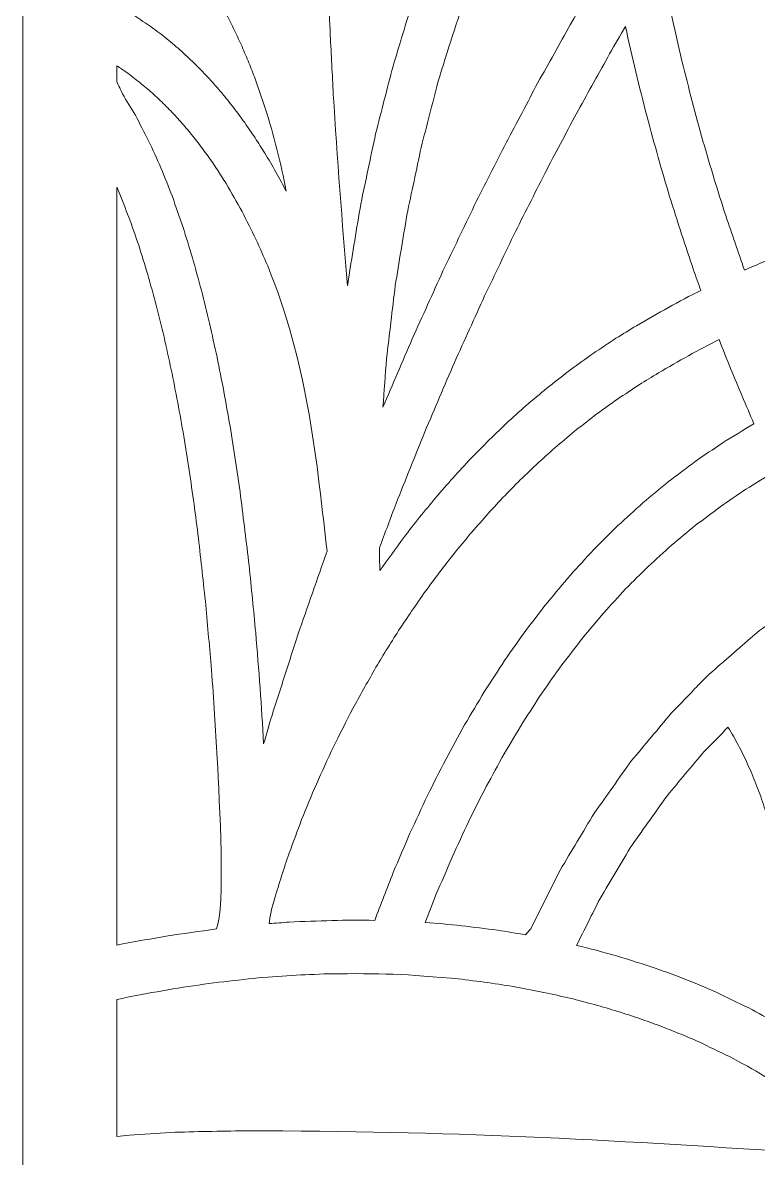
# Model space of a CAD drawing. Header units: centimetres. Extents: x -27.5 to -16.1, y -5.3 to 9.5.
# Drawn here: x -21.562 to -19.878, y -1.925 to 0.676 of the extents above; entities that cross this region are included whole.
import ezdxf

# ---------------------------------------------------------------- set-up
doc = ezdxf.new("R2010")
doc.units = ezdxf.units.CM
doc.header["$MEASUREMENT"] = 0
doc.layers.add('layer 1', color=7, linetype='Continuous')

msp = doc.modelspace()

# ---------------------------------------------------------------- linework, layer by layer
at = {"layer": 'layer 1', "color": 7, "lineweight": 9}
for points, knots in [([(-16.11632, -5.25446), (-17.93148, -5.25446), (-19.74665, -5.25446), (-21.56181, -5.25446), (-21.56181, -5.25446), (-21.56181, -0.3363), (-21.56181, 4.58185), (-21.56181, 9.5), (-21.56181, 9.5), (-19.74665, 9.5), (-17.93148, 9.5), (-16.11632, 9.5), (-16.11632, 9.5), (-16.11632, 4.58185), (-16.11632, -0.3363), (-16.11632, -5.25446)], [0, 0, 0, 0, 0.2, 0.2, 0.2, 0.2, 0.4, 0.4, 0.4, 0.4, 0.6, 0.6, 0.6, 0.6, 1, 1, 1, 1]), ([(-20.27557, 1.33829), (-20.28159, 1.32799), (-20.28762, 1.3177), (-20.29364, 1.30741), (-20.29364, 1.30741), (-20.31389, 1.26974), (-20.33414, 1.23207), (-20.3544, 1.1944), (-20.3544, 1.1944), (-20.37385, 1.15475), (-20.3933, 1.1151), (-20.41275, 1.07545), (-20.41275, 1.07545), (-20.43123, 1.03381), (-20.4497, 0.99216), (-20.46817, 0.95052), (-20.46817, 0.95052), (-20.52409, 0.8096), (-20.56623, 0.68874), (-20.61149, 0.53969), (-20.61149, 0.53969), (-20.62427, 0.49), (-20.63705, 0.44032), (-20.64983, 0.39064), (-20.64983, 0.39064), (-20.66075, 0.33892), (-20.67166, 0.2872), (-20.68258, 0.23549), (-20.68258, 0.23549), (-20.69145, 0.18172), (-20.70032, 0.12796), (-20.70919, 0.07419), (-20.70919, 0.07419), (-20.71584, 0.01837), (-20.72248, -0.03746), (-20.72913, -0.09328), (-20.72913, -0.09328), (-20.73185, -0.1304), (-20.73457, -0.16752), (-20.73729, -0.20464), (-20.73729, -0.20464), (-20.71497, -0.15235), (-20.69264, -0.10006), (-20.67031, -0.04777), (-20.67031, -0.04777), (-20.64684, 0.00404), (-20.62336, 0.05585), (-20.59989, 0.10767), (-20.59989, 0.10767), (-20.57599, 0.15756), (-20.55209, 0.20744), (-20.5282, 0.25733), (-20.5282, 0.25733), (-20.504, 0.30528), (-20.47979, 0.35323), (-20.45559, 0.40118), (-20.45559, 0.40118), (-20.43121, 0.44717), (-20.40682, 0.49316), (-20.38243, 0.53915), (-20.38243, 0.53915), (-20.35798, 0.58317), (-20.33352, 0.62719), (-20.30906, 0.67121), (-20.30906, 0.67121), (-20.28466, 0.71324), (-20.26025, 0.75527), (-20.23584, 0.79731), (-20.23584, 0.79731), (-20.22867, 0.80913), (-20.22151, 0.82096), (-20.21435, 0.83279), (-20.21435, 0.83279), (-20.21625, 0.84324), (-20.21816, 0.85368), (-20.22006, 0.86413), (-20.22006, 0.86413), (-20.22578, 0.90025), (-20.23151, 0.93637), (-20.23723, 0.97249), (-20.23723, 0.97249), (-20.24219, 1.00955), (-20.24715, 1.0466), (-20.25212, 1.08366), (-20.25212, 1.08366), (-20.25625, 1.12162), (-20.26038, 1.15958), (-20.26451, 1.19755), (-20.26451, 1.19755), (-20.2682, 1.24446), (-20.27189, 1.29137), (-20.27557, 1.33829)], [0, 0, 0, 0, 0.0416667, 0.0416667, 0.0416667, 0.0416667, 0.0833333, 0.0833333, 0.0833333, 0.0833333, 0.125, 0.125, 0.125, 0.125, 0.1666667, 0.1666667, 0.1666667, 0.1666667, 0.2083333, 0.2083333, 0.2083333, 0.2083333, 0.25, 0.25, 0.25, 0.25, 0.2916667, 0.2916667, 0.2916667, 0.2916667, 0.3333333, 0.3333333, 0.3333333, 0.3333333, 0.375, 0.375, 0.375, 0.375, 0.4166667, 0.4166667, 0.4166667, 0.4166667, 0.4583333, 0.4583333, 0.4583333, 0.4583333, 0.5, 0.5, 0.5, 0.5, 0.5416667, 0.5416667, 0.5416667, 0.5416667, 0.5833333, 0.5833333, 0.5833333, 0.5833333, 0.625, 0.625, 0.625, 0.625, 0.6666667, 0.6666667, 0.6666667, 0.6666667, 0.7083333, 0.7083333, 0.7083333, 0.7083333, 0.75, 0.75, 0.75, 0.75, 0.7916667, 0.7916667, 0.7916667, 0.7916667, 0.8333333, 0.8333333, 0.8333333, 0.8333333, 0.875, 0.875, 0.875, 0.875, 0.9166667, 0.9166667, 0.9166667, 0.9166667, 1, 1, 1, 1]), ([(-19.83467, 1.211), (-19.927, 1.07978), (-20.01564, 0.94494), (-20.09945, 0.80656), (-20.09945, 0.80656), (-20.08611, 0.73343), (-20.06948, 0.66116), (-20.05295, 0.58889), (-20.05295, 0.58889), (-20.04512, 0.55773), (-20.0373, 0.52657), (-20.02948, 0.49542), (-20.02948, 0.49542), (-20.02126, 0.46532), (-20.01304, 0.43521), (-20.00483, 0.40511), (-20.00483, 0.40511), (-19.99628, 0.37609), (-19.98774, 0.34707), (-19.9792, 0.31806), (-19.9792, 0.31806), (-19.9704, 0.29015), (-19.9616, 0.26225), (-19.9528, 0.23435), (-19.9528, 0.23435), (-19.93853, 0.19275), (-19.92426, 0.15116), (-19.90999, 0.10956), (-19.90999, 0.10956), (-19.89453, 0.11616), (-19.87907, 0.12277), (-19.86362, 0.12937), (-19.86362, 0.12937), (-19.84668, 0.13614), (-19.82974, 0.14291), (-19.8128, 0.14967), (-19.8128, 0.14967), (-19.79571, 0.15603), (-19.77863, 0.1624), (-19.76155, 0.16876), (-19.76155, 0.16876), (-19.74433, 0.17471), (-19.72712, 0.18067), (-19.70991, 0.18662), (-19.70991, 0.18662), (-19.69258, 0.19217), (-19.67525, 0.19772), (-19.65792, 0.20327), (-19.65792, 0.20327), (-19.64049, 0.20841), (-19.62306, 0.21355), (-19.60563, 0.21869), (-19.60563, 0.21869), (-19.57332, 0.22705), (-19.54101, 0.23541), (-19.50871, 0.24377), (-19.50871, 0.24377), (-19.5597, 0.35158), (-19.6031, 0.46357), (-19.64537, 0.57602), (-19.64537, 0.57602), (-19.70216, 0.73622), (-19.71894, 0.79206), (-19.74932, 0.89016), (-19.74932, 0.89016), (-19.76104, 0.93108), (-19.77275, 0.972), (-19.78446, 1.01292), (-19.78446, 1.01292), (-19.79592, 1.05667), (-19.80738, 1.10041), (-19.81884, 1.14415), (-19.81884, 1.14415), (-19.82412, 1.16643), (-19.8294, 1.18872), (-19.83467, 1.211)], [0, 0, 0, 0, 0.05, 0.05, 0.05, 0.05, 0.1, 0.1, 0.1, 0.1, 0.15, 0.15, 0.15, 0.15, 0.2, 0.2, 0.2, 0.2, 0.25, 0.25, 0.25, 0.25, 0.3, 0.3, 0.3, 0.3, 0.35, 0.35, 0.35, 0.35, 0.4, 0.4, 0.4, 0.4, 0.45, 0.45, 0.45, 0.45, 0.5, 0.5, 0.5, 0.5, 0.55, 0.55, 0.55, 0.55, 0.6, 0.6, 0.6, 0.6, 0.65, 0.65, 0.65, 0.65, 0.7, 0.7, 0.7, 0.7, 0.75, 0.75, 0.75, 0.75, 0.8, 0.8, 0.8, 0.8, 0.85, 0.85, 0.85, 0.85, 0.9, 0.9, 0.9, 0.9, 1, 1, 1, 1]), ([(-21.34615, 0.71572), (-21.3458, 0.71555), (-21.34545, 0.71537), (-21.3451, 0.7152), (-21.3451, 0.7152), (-21.33187, 0.70747), (-21.31865, 0.69974), (-21.30542, 0.69201), (-21.30542, 0.69201), (-21.29283, 0.68357), (-21.28024, 0.67513), (-21.26764, 0.66668), (-21.26764, 0.66668), (-21.25568, 0.6576), (-21.24371, 0.64852), (-21.23175, 0.63943), (-21.23175, 0.63943), (-21.2204, 0.62978), (-21.20905, 0.62013), (-21.1977, 0.61048), (-21.1977, 0.61048), (-21.18695, 0.60033), (-21.17621, 0.59018), (-21.16546, 0.58003), (-21.16546, 0.58003), (-21.15531, 0.56945), (-21.14515, 0.55887), (-21.13499, 0.54829), (-21.13499, 0.54829), (-21.12541, 0.53735), (-21.11583, 0.52641), (-21.10625, 0.51547), (-21.10625, 0.51547), (-21.09723, 0.50424), (-21.08821, 0.49301), (-21.07919, 0.48178), (-21.07919, 0.48178), (-21.07071, 0.47033), (-21.06224, 0.45887), (-21.05376, 0.44741), (-21.05376, 0.44741), (-21.04581, 0.43579), (-21.03786, 0.42417), (-21.02991, 0.41256), (-21.02991, 0.41256), (-21.02248, 0.40084), (-21.01504, 0.38912), (-21.0076, 0.37741), (-21.0076, 0.37741), (-20.99063, 0.34866), (-20.97409, 0.31996), (-20.9587, 0.29008), (-20.9587, 0.29008), (-20.97041, 0.355), (-20.98739, 0.41809), (-21.00657, 0.4806), (-21.00657, 0.4806), (-21.01488, 0.50447), (-21.02319, 0.52833), (-21.0315, 0.5522), (-21.0315, 0.5522), (-21.03633, 0.56444), (-21.04115, 0.57669), (-21.04598, 0.58894), (-21.04598, 0.58894), (-21.05128, 0.60131), (-21.05659, 0.61368), (-21.06189, 0.62606), (-21.06189, 0.62606), (-21.06769, 0.63849), (-21.07349, 0.65093), (-21.07928, 0.66336), (-21.07928, 0.66336), (-21.0856, 0.6758), (-21.09191, 0.68824), (-21.09822, 0.70068), (-21.09822, 0.70068), (-21.10507, 0.71306), (-21.11192, 0.72544), (-21.11877, 0.73781), (-21.11877, 0.73781), (-21.12617, 0.75007), (-21.13357, 0.76233), (-21.14097, 0.77459), (-21.14097, 0.77459), (-21.14895, 0.78667), (-21.15692, 0.79875), (-21.1649, 0.81083), (-21.1649, 0.81083), (-21.17347, 0.82268), (-21.18204, 0.83452), (-21.19061, 0.84637), (-21.19061, 0.84637), (-21.1998, 0.85792), (-21.20899, 0.86947), (-21.21817, 0.88102), (-21.21817, 0.88102), (-21.228, 0.89222), (-21.23782, 0.90342), (-21.24764, 0.91463), (-21.24764, 0.91463), (-21.25813, 0.92542), (-21.26861, 0.93622), (-21.27909, 0.94702), (-21.27909, 0.94702), (-21.29026, 0.95735), (-21.30143, 0.96769), (-21.31259, 0.97803), (-21.31259, 0.97803), (-21.32378, 0.98728), (-21.33496, 0.99654), (-21.34615, 1.00579), (-21.34615, 1.00579), (-21.34615, 0.9091), (-21.34615, 0.81241), (-21.34615, 0.71572)], [0, 0, 0, 0, 0.0333333, 0.0333333, 0.0333333, 0.0333333, 0.0666667, 0.0666667, 0.0666667, 0.0666667, 0.1, 0.1, 0.1, 0.1, 0.1333333, 0.1333333, 0.1333333, 0.1333333, 0.1666667, 0.1666667, 0.1666667, 0.1666667, 0.2, 0.2, 0.2, 0.2, 0.2333333, 0.2333333, 0.2333333, 0.2333333, 0.2666667, 0.2666667, 0.2666667, 0.2666667, 0.3, 0.3, 0.3, 0.3, 0.3333333, 0.3333333, 0.3333333, 0.3333333, 0.3666667, 0.3666667, 0.3666667, 0.3666667, 0.4, 0.4, 0.4, 0.4, 0.4333333, 0.4333333, 0.4333333, 0.4333333, 0.4666667, 0.4666667, 0.4666667, 0.4666667, 0.5, 0.5, 0.5, 0.5, 0.5333333, 0.5333333, 0.5333333, 0.5333333, 0.5666667, 0.5666667, 0.5666667, 0.5666667, 0.6, 0.6, 0.6, 0.6, 0.6333333, 0.6333333, 0.6333333, 0.6333333, 0.6666667, 0.6666667, 0.6666667, 0.6666667, 0.7, 0.7, 0.7, 0.7, 0.7333333, 0.7333333, 0.7333333, 0.7333333, 0.7666667, 0.7666667, 0.7666667, 0.7666667, 0.8, 0.8, 0.8, 0.8, 0.8333333, 0.8333333, 0.8333333, 0.8333333, 0.8666667, 0.8666667, 0.8666667, 0.8666667, 0.9, 0.9, 0.9, 0.9, 0.9333333, 0.9333333, 0.9333333, 0.9333333, 1, 1, 1, 1]), ([(-20.81812, 0.07315), (-20.81731, 0.07996), (-20.8165, 0.08678), (-20.81569, 0.0936), (-20.81569, 0.0936), (-20.80649, 0.14938), (-20.79728, 0.20516), (-20.78808, 0.26094), (-20.78808, 0.26094), (-20.77675, 0.31462), (-20.76542, 0.36829), (-20.75409, 0.42197), (-20.75409, 0.42197), (-20.74082, 0.47354), (-20.72756, 0.52511), (-20.71429, 0.57669), (-20.71429, 0.57669), (-20.69927, 0.62616), (-20.68425, 0.67563), (-20.66922, 0.7251), (-20.66922, 0.7251), (-20.6651, 0.73687), (-20.66098, 0.74864), (-20.65686, 0.76042), (-20.65686, 0.76042), (-20.65958, 0.76423), (-20.6623, 0.76804), (-20.66502, 0.77186), (-20.66502, 0.77186), (-20.72453, 0.85287), (-20.79141, 0.92716), (-20.86377, 0.99339), (-20.86377, 0.99339), (-20.86474, 0.94183), (-20.86457, 0.89045), (-20.86402, 0.83887), (-20.86402, 0.83887), (-20.8626, 0.77507), (-20.86052, 0.71143), (-20.85791, 0.64767), (-20.85791, 0.64767), (-20.85556, 0.60267), (-20.85322, 0.55768), (-20.85088, 0.51269), (-20.85088, 0.51269), (-20.84185, 0.36596), (-20.83097, 0.21951), (-20.81812, 0.07315)], [0, 0, 0, 0, 0.0769231, 0.0769231, 0.0769231, 0.0769231, 0.1538462, 0.1538462, 0.1538462, 0.1538462, 0.2307692, 0.2307692, 0.2307692, 0.2307692, 0.3076923, 0.3076923, 0.3076923, 0.3076923, 0.3846154, 0.3846154, 0.3846154, 0.3846154, 0.4615385, 0.4615385, 0.4615385, 0.4615385, 0.5384615, 0.5384615, 0.5384615, 0.5384615, 0.6153846, 0.6153846, 0.6153846, 0.6153846, 0.6923077, 0.6923077, 0.6923077, 0.6923077, 0.7692308, 0.7692308, 0.7692308, 0.7692308, 0.8461538, 0.8461538, 0.8461538, 0.8461538, 1, 1, 1, 1]), ([(-20.74541, -0.52697), (-20.7451, -0.54424), (-20.74479, -0.56152), (-20.74448, -0.57879), (-20.74448, -0.57879), (-20.72621, -0.55352), (-20.70793, -0.52825), (-20.68965, -0.50298), (-20.68965, -0.50298), (-20.67766, -0.48758), (-20.66566, -0.47217), (-20.65366, -0.45676), (-20.65366, -0.45676), (-20.64114, -0.44155), (-20.62861, -0.42633), (-20.61609, -0.41111), (-20.61609, -0.41111), (-20.60303, -0.39612), (-20.58997, -0.38114), (-20.57691, -0.36615), (-20.57691, -0.36615), (-20.56331, -0.35144), (-20.54971, -0.33672), (-20.53612, -0.32201), (-20.53612, -0.32201), (-20.52197, -0.30761), (-20.50783, -0.29321), (-20.49368, -0.27881), (-20.49368, -0.27881), (-20.47899, -0.26476), (-20.46429, -0.25072), (-20.44959, -0.23667), (-20.44959, -0.23667), (-20.43434, -0.22303), (-20.41909, -0.20939), (-20.40383, -0.19574), (-20.40383, -0.19574), (-20.38801, -0.18254), (-20.3722, -0.16934), (-20.35638, -0.15614), (-20.35638, -0.15614), (-20.34, -0.14342), (-20.32361, -0.13071), (-20.30722, -0.11799), (-20.30722, -0.11799), (-20.29026, -0.1058), (-20.27331, -0.09361), (-20.25635, -0.08142), (-20.25635, -0.08142), (-20.23886, -0.06984), (-20.22137, -0.05826), (-20.20389, -0.04668), (-20.20389, -0.04668), (-20.1883, -0.03706), (-20.17271, -0.02745), (-20.15713, -0.01784), (-20.15713, -0.01784), (-20.1086, 0.0104), (-20.0598, 0.0385), (-20.00964, 0.06287), (-20.00964, 0.06287), (-20.01517, 0.07841), (-20.0207, 0.09395), (-20.02624, 0.10949), (-20.02624, 0.10949), (-20.03548, 0.13701), (-20.04472, 0.16453), (-20.05397, 0.19205), (-20.05397, 0.19205), (-20.06302, 0.22075), (-20.07207, 0.24945), (-20.08112, 0.27816), (-20.08112, 0.27816), (-20.08991, 0.30801), (-20.0987, 0.33786), (-20.10749, 0.36772), (-20.10749, 0.36772), (-20.11595, 0.39869), (-20.1244, 0.42967), (-20.13286, 0.46064), (-20.13286, 0.46064), (-20.1501, 0.5293), (-20.16777, 0.59806), (-20.18208, 0.66759), (-20.18208, 0.66759), (-20.19418, 0.64675), (-20.20629, 0.62591), (-20.21839, 0.60507), (-20.21839, 0.60507), (-20.24245, 0.56175), (-20.26652, 0.51844), (-20.29058, 0.47513), (-20.29058, 0.47513), (-20.31458, 0.42987), (-20.33857, 0.38462), (-20.36257, 0.33937), (-20.36257, 0.33937), (-20.38638, 0.2922), (-20.41019, 0.24502), (-20.434, 0.19785), (-20.434, 0.19785), (-20.45751, 0.14877), (-20.48102, 0.09969), (-20.50452, 0.05061), (-20.50452, 0.05061), (-20.52762, -0.00036), (-20.55071, -0.05132), (-20.5738, -0.10229), (-20.5738, -0.10229), (-20.59636, -0.15513), (-20.61892, -0.20797), (-20.64148, -0.26081), (-20.64148, -0.26081), (-20.66339, -0.3155), (-20.68531, -0.37019), (-20.70722, -0.42489), (-20.70722, -0.42489), (-20.71995, -0.45891), (-20.73268, -0.49294), (-20.74541, -0.52697)], [0, 0, 0, 0, 0.0322581, 0.0322581, 0.0322581, 0.0322581, 0.0645161, 0.0645161, 0.0645161, 0.0645161, 0.0967742, 0.0967742, 0.0967742, 0.0967742, 0.1290323, 0.1290323, 0.1290323, 0.1290323, 0.1612903, 0.1612903, 0.1612903, 0.1612903, 0.1935484, 0.1935484, 0.1935484, 0.1935484, 0.2258065, 0.2258065, 0.2258065, 0.2258065, 0.2580645, 0.2580645, 0.2580645, 0.2580645, 0.2903226, 0.2903226, 0.2903226, 0.2903226, 0.3225806, 0.3225806, 0.3225806, 0.3225806, 0.3548387, 0.3548387, 0.3548387, 0.3548387, 0.3870968, 0.3870968, 0.3870968, 0.3870968, 0.4193548, 0.4193548, 0.4193548, 0.4193548, 0.4516129, 0.4516129, 0.4516129, 0.4516129, 0.483871, 0.483871, 0.483871, 0.483871, 0.516129, 0.516129, 0.516129, 0.516129, 0.5483871, 0.5483871, 0.5483871, 0.5483871, 0.5806452, 0.5806452, 0.5806452, 0.5806452, 0.6129032, 0.6129032, 0.6129032, 0.6129032, 0.6451613, 0.6451613, 0.6451613, 0.6451613, 0.6774194, 0.6774194, 0.6774194, 0.6774194, 0.7096774, 0.7096774, 0.7096774, 0.7096774, 0.7419355, 0.7419355, 0.7419355, 0.7419355, 0.7741935, 0.7741935, 0.7741935, 0.7741935, 0.8064516, 0.8064516, 0.8064516, 0.8064516, 0.8387097, 0.8387097, 0.8387097, 0.8387097, 0.8709677, 0.8709677, 0.8709677, 0.8709677, 0.9032258, 0.9032258, 0.9032258, 0.9032258, 0.9354839, 0.9354839, 0.9354839, 0.9354839, 1, 1, 1, 1]), ([(-21.34615, 0.54127), (-21.34199, 0.53184), (-21.33783, 0.52241), (-21.33366, 0.51298), (-21.33366, 0.51298), (-21.3238, 0.49679), (-21.31393, 0.48061), (-21.30407, 0.46443), (-21.30407, 0.46443), (-21.2939, 0.44496), (-21.28373, 0.42549), (-21.27357, 0.40602), (-21.27357, 0.40602), (-21.26417, 0.38527), (-21.25477, 0.36451), (-21.24537, 0.34376), (-21.24537, 0.34376), (-21.23669, 0.32184), (-21.22801, 0.29993), (-21.21933, 0.27801), (-21.21933, 0.27801), (-21.21132, 0.25506), (-21.20331, 0.23211), (-21.1953, 0.20916), (-21.1953, 0.20916), (-21.18792, 0.1853), (-21.18053, 0.16144), (-21.17315, 0.13758), (-21.17315, 0.13758), (-21.16636, 0.11293), (-21.15958, 0.08828), (-21.15279, 0.06363), (-21.15279, 0.06363), (-21.14656, 0.03832), (-21.14033, 0.01301), (-21.13411, -0.0123), (-21.13411, -0.0123), (-21.12841, -0.03814), (-21.12272, -0.06399), (-21.11702, -0.08983), (-21.11702, -0.08983), (-21.11183, -0.11608), (-21.10664, -0.14232), (-21.10145, -0.16857), (-21.10145, -0.16857), (-21.09673, -0.19509), (-21.09202, -0.22162), (-21.08731, -0.24814), (-21.08731, -0.24814), (-21.08305, -0.27481), (-21.07879, -0.30148), (-21.07453, -0.32814), (-21.07453, -0.32814), (-21.07069, -0.35482), (-21.06686, -0.38151), (-21.06303, -0.40819), (-21.06303, -0.40819), (-21.05655, -0.46106), (-21.05008, -0.51393), (-21.0436, -0.5668), (-21.0436, -0.5668), (-21.03856, -0.61813), (-21.03351, -0.66945), (-21.02847, -0.72078), (-21.02847, -0.72078), (-21.02146, -0.80565), (-21.01519, -0.89043), (-21.0104, -0.9755), (-21.0104, -0.9755), (-21.00398, -0.95363), (-20.99757, -0.93177), (-20.99116, -0.9099), (-20.99116, -0.9099), (-20.97155, -0.8487), (-20.95195, -0.78751), (-20.93234, -0.72631), (-20.93234, -0.72631), (-20.90996, -0.66225), (-20.88758, -0.59819), (-20.8652, -0.53412), (-20.8652, -0.53412), (-20.89342, -0.29096), (-20.91054, -0.10668), (-21.00106, 0.11897), (-21.00106, 0.11897), (-21.01006, 0.13944), (-21.01906, 0.15991), (-21.02807, 0.18039), (-21.02807, 0.18039), (-21.03862, 0.20153), (-21.04917, 0.22267), (-21.05972, 0.24381), (-21.05972, 0.24381), (-21.07188, 0.26511), (-21.08404, 0.28642), (-21.0962, 0.30773), (-21.0962, 0.30773), (-21.10291, 0.3183), (-21.10962, 0.32886), (-21.11632, 0.33943), (-21.11632, 0.33943), (-21.12345, 0.34985), (-21.13059, 0.36027), (-21.13772, 0.3707), (-21.13772, 0.3707), (-21.14528, 0.38092), (-21.15285, 0.39115), (-21.16041, 0.40137), (-21.16041, 0.40137), (-21.16842, 0.41134), (-21.17642, 0.42131), (-21.18443, 0.43127), (-21.18443, 0.43127), (-21.19288, 0.44092), (-21.20133, 0.45057), (-21.20979, 0.46023), (-21.20979, 0.46023), (-21.2187, 0.4695), (-21.2276, 0.47878), (-21.23651, 0.48806), (-21.23651, 0.48806), (-21.24589, 0.49692), (-21.25526, 0.50577), (-21.26463, 0.51462), (-21.26463, 0.51462), (-21.27447, 0.52299), (-21.28432, 0.53137), (-21.29416, 0.53974), (-21.29416, 0.53974), (-21.30449, 0.54758), (-21.31482, 0.55542), (-21.32515, 0.56327), (-21.32515, 0.56327), (-21.33215, 0.56796), (-21.33915, 0.57265), (-21.34615, 0.57734), (-21.34615, 0.57734), (-21.34615, 0.56532), (-21.34615, 0.5533), (-21.34615, 0.54127)], [0, 0, 0, 0, 0.0277778, 0.0277778, 0.0277778, 0.0277778, 0.0555556, 0.0555556, 0.0555556, 0.0555556, 0.0833333, 0.0833333, 0.0833333, 0.0833333, 0.1111111, 0.1111111, 0.1111111, 0.1111111, 0.1388889, 0.1388889, 0.1388889, 0.1388889, 0.1666667, 0.1666667, 0.1666667, 0.1666667, 0.1944444, 0.1944444, 0.1944444, 0.1944444, 0.2222222, 0.2222222, 0.2222222, 0.2222222, 0.25, 0.25, 0.25, 0.25, 0.2777778, 0.2777778, 0.2777778, 0.2777778, 0.3055556, 0.3055556, 0.3055556, 0.3055556, 0.3333333, 0.3333333, 0.3333333, 0.3333333, 0.3611111, 0.3611111, 0.3611111, 0.3611111, 0.3888889, 0.3888889, 0.3888889, 0.3888889, 0.4166667, 0.4166667, 0.4166667, 0.4166667, 0.4444444, 0.4444444, 0.4444444, 0.4444444, 0.4722222, 0.4722222, 0.4722222, 0.4722222, 0.5, 0.5, 0.5, 0.5, 0.5277778, 0.5277778, 0.5277778, 0.5277778, 0.5555556, 0.5555556, 0.5555556, 0.5555556, 0.5833333, 0.5833333, 0.5833333, 0.5833333, 0.6111111, 0.6111111, 0.6111111, 0.6111111, 0.6388889, 0.6388889, 0.6388889, 0.6388889, 0.6666667, 0.6666667, 0.6666667, 0.6666667, 0.6944444, 0.6944444, 0.6944444, 0.6944444, 0.7222222, 0.7222222, 0.7222222, 0.7222222, 0.75, 0.75, 0.75, 0.75, 0.7777778, 0.7777778, 0.7777778, 0.7777778, 0.8055556, 0.8055556, 0.8055556, 0.8055556, 0.8333333, 0.8333333, 0.8333333, 0.8333333, 0.8611111, 0.8611111, 0.8611111, 0.8611111, 0.8888889, 0.8888889, 0.8888889, 0.8888889, 0.9166667, 0.9166667, 0.9166667, 0.9166667, 0.9444444, 0.9444444, 0.9444444, 0.9444444, 1, 1, 1, 1]), ([(-21.34615, -1.43694), (-21.34175, -1.43598), (-21.33736, -1.43503), (-21.33296, -1.43407), (-21.33296, -1.43407), (-21.2997, -1.42801), (-21.26644, -1.42194), (-21.23318, -1.41588), (-21.23318, -1.41588), (-21.19495, -1.41045), (-21.15671, -1.40502), (-21.11848, -1.39959), (-21.11848, -1.39959), (-21.09758, -1.35222), (-21.11169, -1.10856), (-21.11654, -1.00927), (-21.11654, -1.00927), (-21.12037, -0.94135), (-21.12479, -0.87359), (-21.12975, -0.80577), (-21.12975, -0.80577), (-21.13407, -0.75654), (-21.13839, -0.70731), (-21.1427, -0.65809), (-21.1427, -0.65809), (-21.14832, -0.60695), (-21.15394, -0.5558), (-21.15955, -0.50466), (-21.15955, -0.50466), (-21.1629, -0.47872), (-21.16625, -0.45278), (-21.1696, -0.42684), (-21.1696, -0.42684), (-21.17333, -0.40084), (-21.17707, -0.37484), (-21.1808, -0.34885), (-21.1808, -0.34885), (-21.18494, -0.32293), (-21.18908, -0.29701), (-21.19323, -0.27109), (-21.19323, -0.27109), (-21.19779, -0.24539), (-21.20236, -0.21969), (-21.20693, -0.19399), (-21.20693, -0.19399), (-21.21194, -0.16866), (-21.21695, -0.14333), (-21.22196, -0.11799), (-21.22196, -0.11799), (-21.22743, -0.09317), (-21.2329, -0.06834), (-21.23837, -0.04351), (-21.23837, -0.04351), (-21.24432, -0.01934), (-21.25027, 0.00484), (-21.25621, 0.02901), (-21.25621, 0.02901), (-21.26265, 0.05239), (-21.26909, 0.07577), (-21.27553, 0.09915), (-21.27553, 0.09915), (-21.28247, 0.12159), (-21.28941, 0.14402), (-21.29635, 0.16646), (-21.29635, 0.16646), (-21.3038, 0.18781), (-21.31125, 0.20915), (-21.31871, 0.2305), (-21.31871, 0.2305), (-21.32667, 0.2506), (-21.33463, 0.27071), (-21.3426, 0.29081), (-21.3426, 0.29081), (-21.34378, 0.29343), (-21.34497, 0.29604), (-21.34615, 0.29866), (-21.34615, 0.29866), (-21.34615, -0.27988), (-21.34615, -0.85841), (-21.34615, -1.43694)], [0, 0, 0, 0, 0.047619, 0.047619, 0.047619, 0.047619, 0.0952381, 0.0952381, 0.0952381, 0.0952381, 0.1428571, 0.1428571, 0.1428571, 0.1428571, 0.1904762, 0.1904762, 0.1904762, 0.1904762, 0.2380952, 0.2380952, 0.2380952, 0.2380952, 0.2857143, 0.2857143, 0.2857143, 0.2857143, 0.3333333, 0.3333333, 0.3333333, 0.3333333, 0.3809524, 0.3809524, 0.3809524, 0.3809524, 0.4285714, 0.4285714, 0.4285714, 0.4285714, 0.4761905, 0.4761905, 0.4761905, 0.4761905, 0.5238095, 0.5238095, 0.5238095, 0.5238095, 0.5714286, 0.5714286, 0.5714286, 0.5714286, 0.6190476, 0.6190476, 0.6190476, 0.6190476, 0.6666667, 0.6666667, 0.6666667, 0.6666667, 0.7142857, 0.7142857, 0.7142857, 0.7142857, 0.7619048, 0.7619048, 0.7619048, 0.7619048, 0.8095238, 0.8095238, 0.8095238, 0.8095238, 0.8571429, 0.8571429, 0.8571429, 0.8571429, 0.9047619, 0.9047619, 0.9047619, 0.9047619, 1, 1, 1, 1]), ([(-20.99762, -1.38755), (-20.98251, -1.38637), (-20.96741, -1.38519), (-20.95231, -1.38401), (-20.95231, -1.38401), (-20.88691, -1.38118), (-20.82169, -1.37843), (-20.75624, -1.38011), (-20.75624, -1.38011), (-20.7421, -1.34358), (-20.72795, -1.30705), (-20.7138, -1.27052), (-20.7138, -1.27052), (-20.701, -1.24046), (-20.6882, -1.21041), (-20.6754, -1.18035), (-20.6754, -1.18035), (-20.66206, -1.15154), (-20.64871, -1.12273), (-20.63537, -1.09392), (-20.63537, -1.09392), (-20.62149, -1.06634), (-20.6076, -1.03877), (-20.59372, -1.01119), (-20.59372, -1.01119), (-20.57928, -0.98482), (-20.56485, -0.95845), (-20.55041, -0.93209), (-20.55041, -0.93209), (-20.53541, -0.90691), (-20.52042, -0.88174), (-20.50542, -0.85656), (-20.50542, -0.85656), (-20.48986, -0.83256), (-20.4743, -0.80856), (-20.45874, -0.78456), (-20.45874, -0.78456), (-20.44261, -0.76171), (-20.42648, -0.73887), (-20.41035, -0.71602), (-20.41035, -0.71602), (-20.39365, -0.69432), (-20.37695, -0.67262), (-20.36024, -0.65091), (-20.36024, -0.65091), (-20.34296, -0.63033), (-20.32568, -0.60975), (-20.30839, -0.58917), (-20.30839, -0.58917), (-20.29053, -0.56969), (-20.27267, -0.55022), (-20.25481, -0.53074), (-20.25481, -0.53074), (-20.23636, -0.51236), (-20.21792, -0.49397), (-20.19947, -0.47559), (-20.19947, -0.47559), (-20.18044, -0.45827), (-20.16141, -0.44096), (-20.14239, -0.42365), (-20.14239, -0.42365), (-20.12277, -0.40739), (-20.10316, -0.39113), (-20.08355, -0.37487), (-20.08355, -0.37487), (-20.06336, -0.35964), (-20.04316, -0.34442), (-20.02297, -0.32919), (-20.02297, -0.32919), (-20.00219, -0.31498), (-19.98141, -0.30077), (-19.96064, -0.28656), (-19.96064, -0.28656), (-19.93654, -0.27182), (-19.91244, -0.25707), (-19.88834, -0.24232), (-19.88834, -0.24232), (-19.90613, -0.20022), (-19.92391, -0.15812), (-19.9417, -0.11601), (-19.9417, -0.11601), (-19.95042, -0.09394), (-19.95914, -0.07186), (-19.96786, -0.04978), (-19.96786, -0.04978), (-20.01508, -0.07272), (-20.06104, -0.09928), (-20.10672, -0.12587), (-20.10672, -0.12587), (-20.12144, -0.13495), (-20.13617, -0.14403), (-20.15089, -0.15311), (-20.15089, -0.15311), (-20.16734, -0.164), (-20.18379, -0.1749), (-20.20024, -0.1858), (-20.20024, -0.1858), (-20.21612, -0.1972), (-20.23199, -0.20861), (-20.24786, -0.22002), (-20.24786, -0.22002), (-20.26322, -0.23194), (-20.27857, -0.24385), (-20.29392, -0.25576), (-20.29392, -0.25576), (-20.30876, -0.26815), (-20.3236, -0.28053), (-20.33843, -0.29292), (-20.33843, -0.29292), (-20.35276, -0.30573), (-20.36709, -0.31855), (-20.38141, -0.33136), (-20.38141, -0.33136), (-20.39523, -0.34457), (-20.40905, -0.35777), (-20.42287, -0.37098), (-20.42287, -0.37098), (-20.43619, -0.38454), (-20.44951, -0.3981), (-20.46283, -0.41166), (-20.46283, -0.41166), (-20.47565, -0.42553), (-20.48847, -0.43941), (-20.50129, -0.45328), (-20.50129, -0.45328), (-20.51362, -0.46743), (-20.52595, -0.48158), (-20.53828, -0.49572), (-20.53828, -0.49572), (-20.55011, -0.51011), (-20.56195, -0.52449), (-20.57379, -0.53887), (-20.57379, -0.53887), (-20.58514, -0.55345), (-20.5965, -0.56803), (-20.60785, -0.58261), (-20.60785, -0.58261), (-20.61872, -0.59734), (-20.62959, -0.61208), (-20.64046, -0.62681), (-20.64046, -0.62681), (-20.65086, -0.64166), (-20.66125, -0.65651), (-20.67165, -0.67136), (-20.67165, -0.67136), (-20.68156, -0.68629), (-20.69148, -0.70121), (-20.7014, -0.71614), (-20.7014, -0.71614), (-20.71085, -0.7311), (-20.7203, -0.74605), (-20.72976, -0.76101), (-20.72976, -0.76101), (-20.73874, -0.77597), (-20.74772, -0.79092), (-20.75671, -0.80587), (-20.75671, -0.80587), (-20.7733, -0.8356), (-20.78988, -0.86532), (-20.80647, -0.89504), (-20.80647, -0.89504), (-20.82124, -0.92425), (-20.83602, -0.95346), (-20.85079, -0.98266), (-20.85079, -0.98266), (-20.86378, -1.01102), (-20.87677, -1.03938), (-20.88976, -1.06773), (-20.88976, -1.06773), (-20.901, -1.09491), (-20.91224, -1.12208), (-20.92348, -1.14925), (-20.92348, -1.14925), (-20.93301, -1.1749), (-20.94253, -1.20055), (-20.95206, -1.2262), (-20.95206, -1.2262), (-20.96386, -1.26089), (-20.975, -1.29553), (-20.9855, -1.33076), (-20.9855, -1.33076), (-20.98996, -1.34687), (-20.99761, -1.37349), (-20.99762, -1.38755)], [0, 0, 0, 0, 0.0212766, 0.0212766, 0.0212766, 0.0212766, 0.0425532, 0.0425532, 0.0425532, 0.0425532, 0.0638298, 0.0638298, 0.0638298, 0.0638298, 0.0851064, 0.0851064, 0.0851064, 0.0851064, 0.106383, 0.106383, 0.106383, 0.106383, 0.1276596, 0.1276596, 0.1276596, 0.1276596, 0.1489362, 0.1489362, 0.1489362, 0.1489362, 0.1702128, 0.1702128, 0.1702128, 0.1702128, 0.1914894, 0.1914894, 0.1914894, 0.1914894, 0.212766, 0.212766, 0.212766, 0.212766, 0.2340426, 0.2340426, 0.2340426, 0.2340426, 0.2553191, 0.2553191, 0.2553191, 0.2553191, 0.2765957, 0.2765957, 0.2765957, 0.2765957, 0.2978723, 0.2978723, 0.2978723, 0.2978723, 0.3191489, 0.3191489, 0.3191489, 0.3191489, 0.3404255, 0.3404255, 0.3404255, 0.3404255, 0.3617021, 0.3617021, 0.3617021, 0.3617021, 0.3829787, 0.3829787, 0.3829787, 0.3829787, 0.4042553, 0.4042553, 0.4042553, 0.4042553, 0.4255319, 0.4255319, 0.4255319, 0.4255319, 0.4468085, 0.4468085, 0.4468085, 0.4468085, 0.4680851, 0.4680851, 0.4680851, 0.4680851, 0.4893617, 0.4893617, 0.4893617, 0.4893617, 0.5106383, 0.5106383, 0.5106383, 0.5106383, 0.5319149, 0.5319149, 0.5319149, 0.5319149, 0.5531915, 0.5531915, 0.5531915, 0.5531915, 0.5744681, 0.5744681, 0.5744681, 0.5744681, 0.5957447, 0.5957447, 0.5957447, 0.5957447, 0.6170213, 0.6170213, 0.6170213, 0.6170213, 0.6382979, 0.6382979, 0.6382979, 0.6382979, 0.6595745, 0.6595745, 0.6595745, 0.6595745, 0.6808511, 0.6808511, 0.6808511, 0.6808511, 0.7021277, 0.7021277, 0.7021277, 0.7021277, 0.7234043, 0.7234043, 0.7234043, 0.7234043, 0.7446809, 0.7446809, 0.7446809, 0.7446809, 0.7659574, 0.7659574, 0.7659574, 0.7659574, 0.787234, 0.787234, 0.787234, 0.787234, 0.8085106, 0.8085106, 0.8085106, 0.8085106, 0.8297872, 0.8297872, 0.8297872, 0.8297872, 0.8510638, 0.8510638, 0.8510638, 0.8510638, 0.8723404, 0.8723404, 0.8723404, 0.8723404, 0.893617, 0.893617, 0.893617, 0.893617, 0.9148936, 0.9148936, 0.9148936, 0.9148936, 0.9361702, 0.9361702, 0.9361702, 0.9361702, 0.9574468, 0.9574468, 0.9574468, 0.9574468, 1, 1, 1, 1]), ([(-19.83875, -0.35085), (-19.86147, -0.36475), (-19.88419, -0.37864), (-19.90691, -0.39254), (-19.90691, -0.39254), (-19.92634, -0.40583), (-19.94578, -0.41912), (-19.96521, -0.43242), (-19.96521, -0.43242), (-19.98408, -0.44664), (-20.00295, -0.46086), (-20.02182, -0.47509), (-20.02182, -0.47509), (-20.04013, -0.49027), (-20.05845, -0.50546), (-20.07676, -0.52064), (-20.07676, -0.52064), (-20.09453, -0.53681), (-20.1123, -0.55298), (-20.13007, -0.56914), (-20.13007, -0.56914), (-20.14731, -0.58633), (-20.16454, -0.60351), (-20.18178, -0.62069), (-20.18178, -0.62069), (-20.19849, -0.63891), (-20.2152, -0.65713), (-20.23192, -0.67535), (-20.23192, -0.67535), (-20.24812, -0.69464), (-20.26431, -0.71393), (-20.28051, -0.73322), (-20.28051, -0.73322), (-20.2962, -0.75361), (-20.31189, -0.774), (-20.32758, -0.79438), (-20.32758, -0.79438), (-20.34278, -0.8159), (-20.35797, -0.83741), (-20.37316, -0.85893), (-20.37316, -0.85893), (-20.38785, -0.8816), (-20.40255, -0.90427), (-20.41725, -0.92694), (-20.41725, -0.92694), (-20.43146, -0.95079), (-20.44566, -0.97465), (-20.45987, -0.9985), (-20.45987, -0.9985), (-20.4736, -1.02356), (-20.48732, -1.04863), (-20.50104, -1.07369), (-20.50104, -1.07369), (-20.51429, -1.1), (-20.52753, -1.1263), (-20.54077, -1.1526), (-20.54077, -1.1526), (-20.55354, -1.18017), (-20.56631, -1.20774), (-20.57907, -1.23531), (-20.57907, -1.23531), (-20.59136, -1.26417), (-20.60365, -1.29302), (-20.61595, -1.32188), (-20.61595, -1.32188), (-20.6242, -1.34295), (-20.63245, -1.36402), (-20.64071, -1.38508), (-20.64071, -1.38508), (-20.58521, -1.38841), (-20.53007, -1.3954), (-20.47488, -1.40248), (-20.47488, -1.40248), (-20.45357, -1.40594), (-20.43227, -1.4094), (-20.41097, -1.41286), (-20.41097, -1.41286), (-20.40701, -1.40838), (-20.40306, -1.40389), (-20.3991, -1.39941), (-20.3991, -1.39941), (-20.37672, -1.35466), (-20.35434, -1.3099), (-20.33196, -1.26514), (-20.33196, -1.26514), (-20.30571, -1.22133), (-20.27947, -1.17752), (-20.25322, -1.13371), (-20.25322, -1.13371), (-20.22488, -1.09382), (-20.19653, -1.05392), (-20.16818, -1.01403), (-20.16818, -1.01403), (-20.13795, -0.97791), (-20.10771, -0.94179), (-20.07748, -0.90567), (-20.07748, -0.90567), (-19.97727, -0.80365), (-20.04038, -0.85919), (-19.88166, -0.72118), (-19.88166, -0.72118), (-19.84706, -0.69549), (-19.81246, -0.6698), (-19.77786, -0.64411), (-19.77786, -0.64411), (-19.7549, -0.62958), (-19.73194, -0.61505), (-19.70899, -0.60052), (-19.70899, -0.60052), (-19.75402, -0.5233), (-19.79439, -0.44255), (-19.83375, -0.36151), (-19.83375, -0.36151), (-19.83542, -0.35796), (-19.83708, -0.3544), (-19.83875, -0.35085)], [0, 0, 0, 0, 0.0333333, 0.0333333, 0.0333333, 0.0333333, 0.0666667, 0.0666667, 0.0666667, 0.0666667, 0.1, 0.1, 0.1, 0.1, 0.1333333, 0.1333333, 0.1333333, 0.1333333, 0.1666667, 0.1666667, 0.1666667, 0.1666667, 0.2, 0.2, 0.2, 0.2, 0.2333333, 0.2333333, 0.2333333, 0.2333333, 0.2666667, 0.2666667, 0.2666667, 0.2666667, 0.3, 0.3, 0.3, 0.3, 0.3333333, 0.3333333, 0.3333333, 0.3333333, 0.3666667, 0.3666667, 0.3666667, 0.3666667, 0.4, 0.4, 0.4, 0.4, 0.4333333, 0.4333333, 0.4333333, 0.4333333, 0.4666667, 0.4666667, 0.4666667, 0.4666667, 0.5, 0.5, 0.5, 0.5, 0.5333333, 0.5333333, 0.5333333, 0.5333333, 0.5666667, 0.5666667, 0.5666667, 0.5666667, 0.6, 0.6, 0.6, 0.6, 0.6333333, 0.6333333, 0.6333333, 0.6333333, 0.6666667, 0.6666667, 0.6666667, 0.6666667, 0.7, 0.7, 0.7, 0.7, 0.7333333, 0.7333333, 0.7333333, 0.7333333, 0.7666667, 0.7666667, 0.7666667, 0.7666667, 0.8, 0.8, 0.8, 0.8, 0.8333333, 0.8333333, 0.8333333, 0.8333333, 0.8666667, 0.8666667, 0.8666667, 0.8666667, 0.9, 0.9, 0.9, 0.9, 0.9333333, 0.9333333, 0.9333333, 0.9333333, 1, 1, 1, 1]), ([(-19.94757, -0.93768), (-19.96578, -0.95622), (-19.98399, -0.97476), (-20.00221, -0.9933), (-20.00221, -0.9933), (-20.03045, -1.02704), (-20.05869, -1.06078), (-20.08694, -1.09452), (-20.08694, -1.09452), (-20.11345, -1.13183), (-20.13996, -1.16915), (-20.16648, -1.20646), (-20.16648, -1.20646), (-20.19108, -1.24754), (-20.21569, -1.28861), (-20.24029, -1.32968), (-20.24029, -1.32968), (-20.25822, -1.36553), (-20.27615, -1.40138), (-20.29408, -1.43723), (-20.29408, -1.43723), (-20.23263, -1.45137), (-20.17238, -1.47019), (-20.11224, -1.4901), (-20.11224, -1.4901), (-20.09587, -1.49606), (-20.0795, -1.50203), (-20.06314, -1.508), (-20.06314, -1.508), (-20.04786, -1.51407), (-20.03259, -1.52015), (-20.01731, -1.52623), (-20.01731, -1.52623), (-20.00313, -1.53235), (-19.98895, -1.53846), (-19.97477, -1.54458), (-19.97477, -1.54458), (-19.9497, -1.55662), (-19.92462, -1.56866), (-19.89955, -1.5807), (-19.89955, -1.5807), (-19.8789, -1.59198), (-19.85824, -1.60326), (-19.83758, -1.61454), (-19.83758, -1.61454), (-19.8214, -1.62443), (-19.80522, -1.63432), (-19.78905, -1.64421), (-19.78905, -1.64421), (-19.79051, -1.60986), (-19.79197, -1.57551), (-19.79343, -1.54117), (-19.79343, -1.54117), (-19.79497, -1.52013), (-19.7965, -1.4991), (-19.79804, -1.47807), (-19.79804, -1.47807), (-19.80856, -1.37141), (-19.83168, -1.23531), (-19.85853, -1.13938), (-19.85853, -1.13938), (-19.86393, -1.12308), (-19.86932, -1.10678), (-19.87471, -1.09048), (-19.87471, -1.09048), (-19.88074, -1.07498), (-19.88676, -1.05947), (-19.89279, -1.04396), (-19.89279, -1.04396), (-19.89946, -1.02926), (-19.90614, -1.01457), (-19.91282, -0.99987), (-19.91282, -0.99987), (-19.92017, -0.986), (-19.92752, -0.97213), (-19.93487, -0.95826), (-19.93487, -0.95826), (-19.9391, -0.9514), (-19.94334, -0.94454), (-19.94757, -0.93768)], [0, 0, 0, 0, 0.047619, 0.047619, 0.047619, 0.047619, 0.0952381, 0.0952381, 0.0952381, 0.0952381, 0.1428571, 0.1428571, 0.1428571, 0.1428571, 0.1904762, 0.1904762, 0.1904762, 0.1904762, 0.2380952, 0.2380952, 0.2380952, 0.2380952, 0.2857143, 0.2857143, 0.2857143, 0.2857143, 0.3333333, 0.3333333, 0.3333333, 0.3333333, 0.3809524, 0.3809524, 0.3809524, 0.3809524, 0.4285714, 0.4285714, 0.4285714, 0.4285714, 0.4761905, 0.4761905, 0.4761905, 0.4761905, 0.5238095, 0.5238095, 0.5238095, 0.5238095, 0.5714286, 0.5714286, 0.5714286, 0.5714286, 0.6190476, 0.6190476, 0.6190476, 0.6190476, 0.6666667, 0.6666667, 0.6666667, 0.6666667, 0.7142857, 0.7142857, 0.7142857, 0.7142857, 0.7619048, 0.7619048, 0.7619048, 0.7619048, 0.8095238, 0.8095238, 0.8095238, 0.8095238, 0.8571429, 0.8571429, 0.8571429, 0.8571429, 0.9047619, 0.9047619, 0.9047619, 0.9047619, 1, 1, 1, 1]), ([(-21.34615, -1.87481), (-21.33658, -1.87382), (-21.327, -1.87283), (-21.31743, -1.87184), (-21.31743, -1.87184), (-21.28608, -1.86986), (-21.25473, -1.86789), (-21.22338, -1.86592), (-21.22338, -1.86592), (-21.16688, -1.86392), (-21.1105, -1.86279), (-21.05398, -1.8622), (-21.05398, -1.8622), (-20.58179, -1.86173), (-20.22992, -1.88268), (-19.79021, -1.91105), (-19.79021, -1.91105), (-19.78891, -1.87072), (-19.78791, -1.83036), (-19.78771, -1.79), (-19.78771, -1.79), (-19.78934, -1.78841), (-19.79097, -1.78682), (-19.7926, -1.78522), (-19.7926, -1.78522), (-19.81538, -1.76795), (-19.83889, -1.75261), (-19.86285, -1.73754), (-19.86285, -1.73754), (-19.88969, -1.72155), (-19.91663, -1.70656), (-19.9441, -1.69199), (-19.9441, -1.69199), (-19.96753, -1.68073), (-19.99096, -1.66948), (-20.01439, -1.65823), (-20.01439, -1.65823), (-20.02772, -1.65248), (-20.04104, -1.64674), (-20.05436, -1.64099), (-20.05436, -1.64099), (-20.06875, -1.63527), (-20.08313, -1.62955), (-20.09752, -1.62382), (-20.09752, -1.62382), (-20.11297, -1.61819), (-20.12842, -1.61255), (-20.14387, -1.60692), (-20.14387, -1.60692), (-20.16038, -1.60146), (-20.1769, -1.59599), (-20.19341, -1.59052), (-20.19341, -1.59052), (-20.21098, -1.58529), (-20.22855, -1.58007), (-20.24612, -1.57484), (-20.24612, -1.57484), (-20.26475, -1.56992), (-20.28337, -1.56501), (-20.302, -1.56009), (-20.302, -1.56009), (-20.32168, -1.55557), (-20.34136, -1.55104), (-20.36104, -1.54651), (-20.36104, -1.54651), (-20.38178, -1.54244), (-20.40251, -1.53837), (-20.42324, -1.5343), (-20.42324, -1.5343), (-20.44502, -1.53077), (-20.46681, -1.52723), (-20.48859, -1.52369), (-20.48859, -1.52369), (-20.51142, -1.52076), (-20.53425, -1.51783), (-20.55708, -1.51491), (-20.55708, -1.51491), (-20.69044, -1.50235), (-20.73974, -1.50132), (-20.8624, -1.5024), (-20.8624, -1.5024), (-20.89045, -1.50361), (-20.9185, -1.50483), (-20.94654, -1.50604), (-20.94654, -1.50604), (-20.97563, -1.50831), (-21.00472, -1.51058), (-21.0338, -1.51284), (-21.0338, -1.51284), (-21.06393, -1.51624), (-21.09405, -1.51963), (-21.12417, -1.52302), (-21.12417, -1.52302), (-21.15533, -1.52762), (-21.18649, -1.53221), (-21.21765, -1.53681), (-21.21765, -1.53681), (-21.24984, -1.54268), (-21.28204, -1.54855), (-21.31423, -1.55442), (-21.31423, -1.55442), (-21.32487, -1.55673), (-21.33551, -1.55904), (-21.34615, -1.56136), (-21.34615, -1.56136), (-21.34615, -1.66584), (-21.34615, -1.77033), (-21.34615, -1.87481)], [0, 0, 0, 0, 0.0357143, 0.0357143, 0.0357143, 0.0357143, 0.0714286, 0.0714286, 0.0714286, 0.0714286, 0.1071429, 0.1071429, 0.1071429, 0.1071429, 0.1428571, 0.1428571, 0.1428571, 0.1428571, 0.1785714, 0.1785714, 0.1785714, 0.1785714, 0.2142857, 0.2142857, 0.2142857, 0.2142857, 0.25, 0.25, 0.25, 0.25, 0.2857143, 0.2857143, 0.2857143, 0.2857143, 0.3214286, 0.3214286, 0.3214286, 0.3214286, 0.3571429, 0.3571429, 0.3571429, 0.3571429, 0.3928571, 0.3928571, 0.3928571, 0.3928571, 0.4285714, 0.4285714, 0.4285714, 0.4285714, 0.4642857, 0.4642857, 0.4642857, 0.4642857, 0.5, 0.5, 0.5, 0.5, 0.5357143, 0.5357143, 0.5357143, 0.5357143, 0.5714286, 0.5714286, 0.5714286, 0.5714286, 0.6071429, 0.6071429, 0.6071429, 0.6071429, 0.6428571, 0.6428571, 0.6428571, 0.6428571, 0.6785714, 0.6785714, 0.6785714, 0.6785714, 0.7142857, 0.7142857, 0.7142857, 0.7142857, 0.75, 0.75, 0.75, 0.75, 0.7857143, 0.7857143, 0.7857143, 0.7857143, 0.8214286, 0.8214286, 0.8214286, 0.8214286, 0.8571429, 0.8571429, 0.8571429, 0.8571429, 0.8928571, 0.8928571, 0.8928571, 0.8928571, 0.9285714, 0.9285714, 0.9285714, 0.9285714, 1, 1, 1, 1])]:
    msp.add_open_spline(points, degree=3, knots=knots, dxfattribs=at)

doc.saveas('drawing.dxf')
